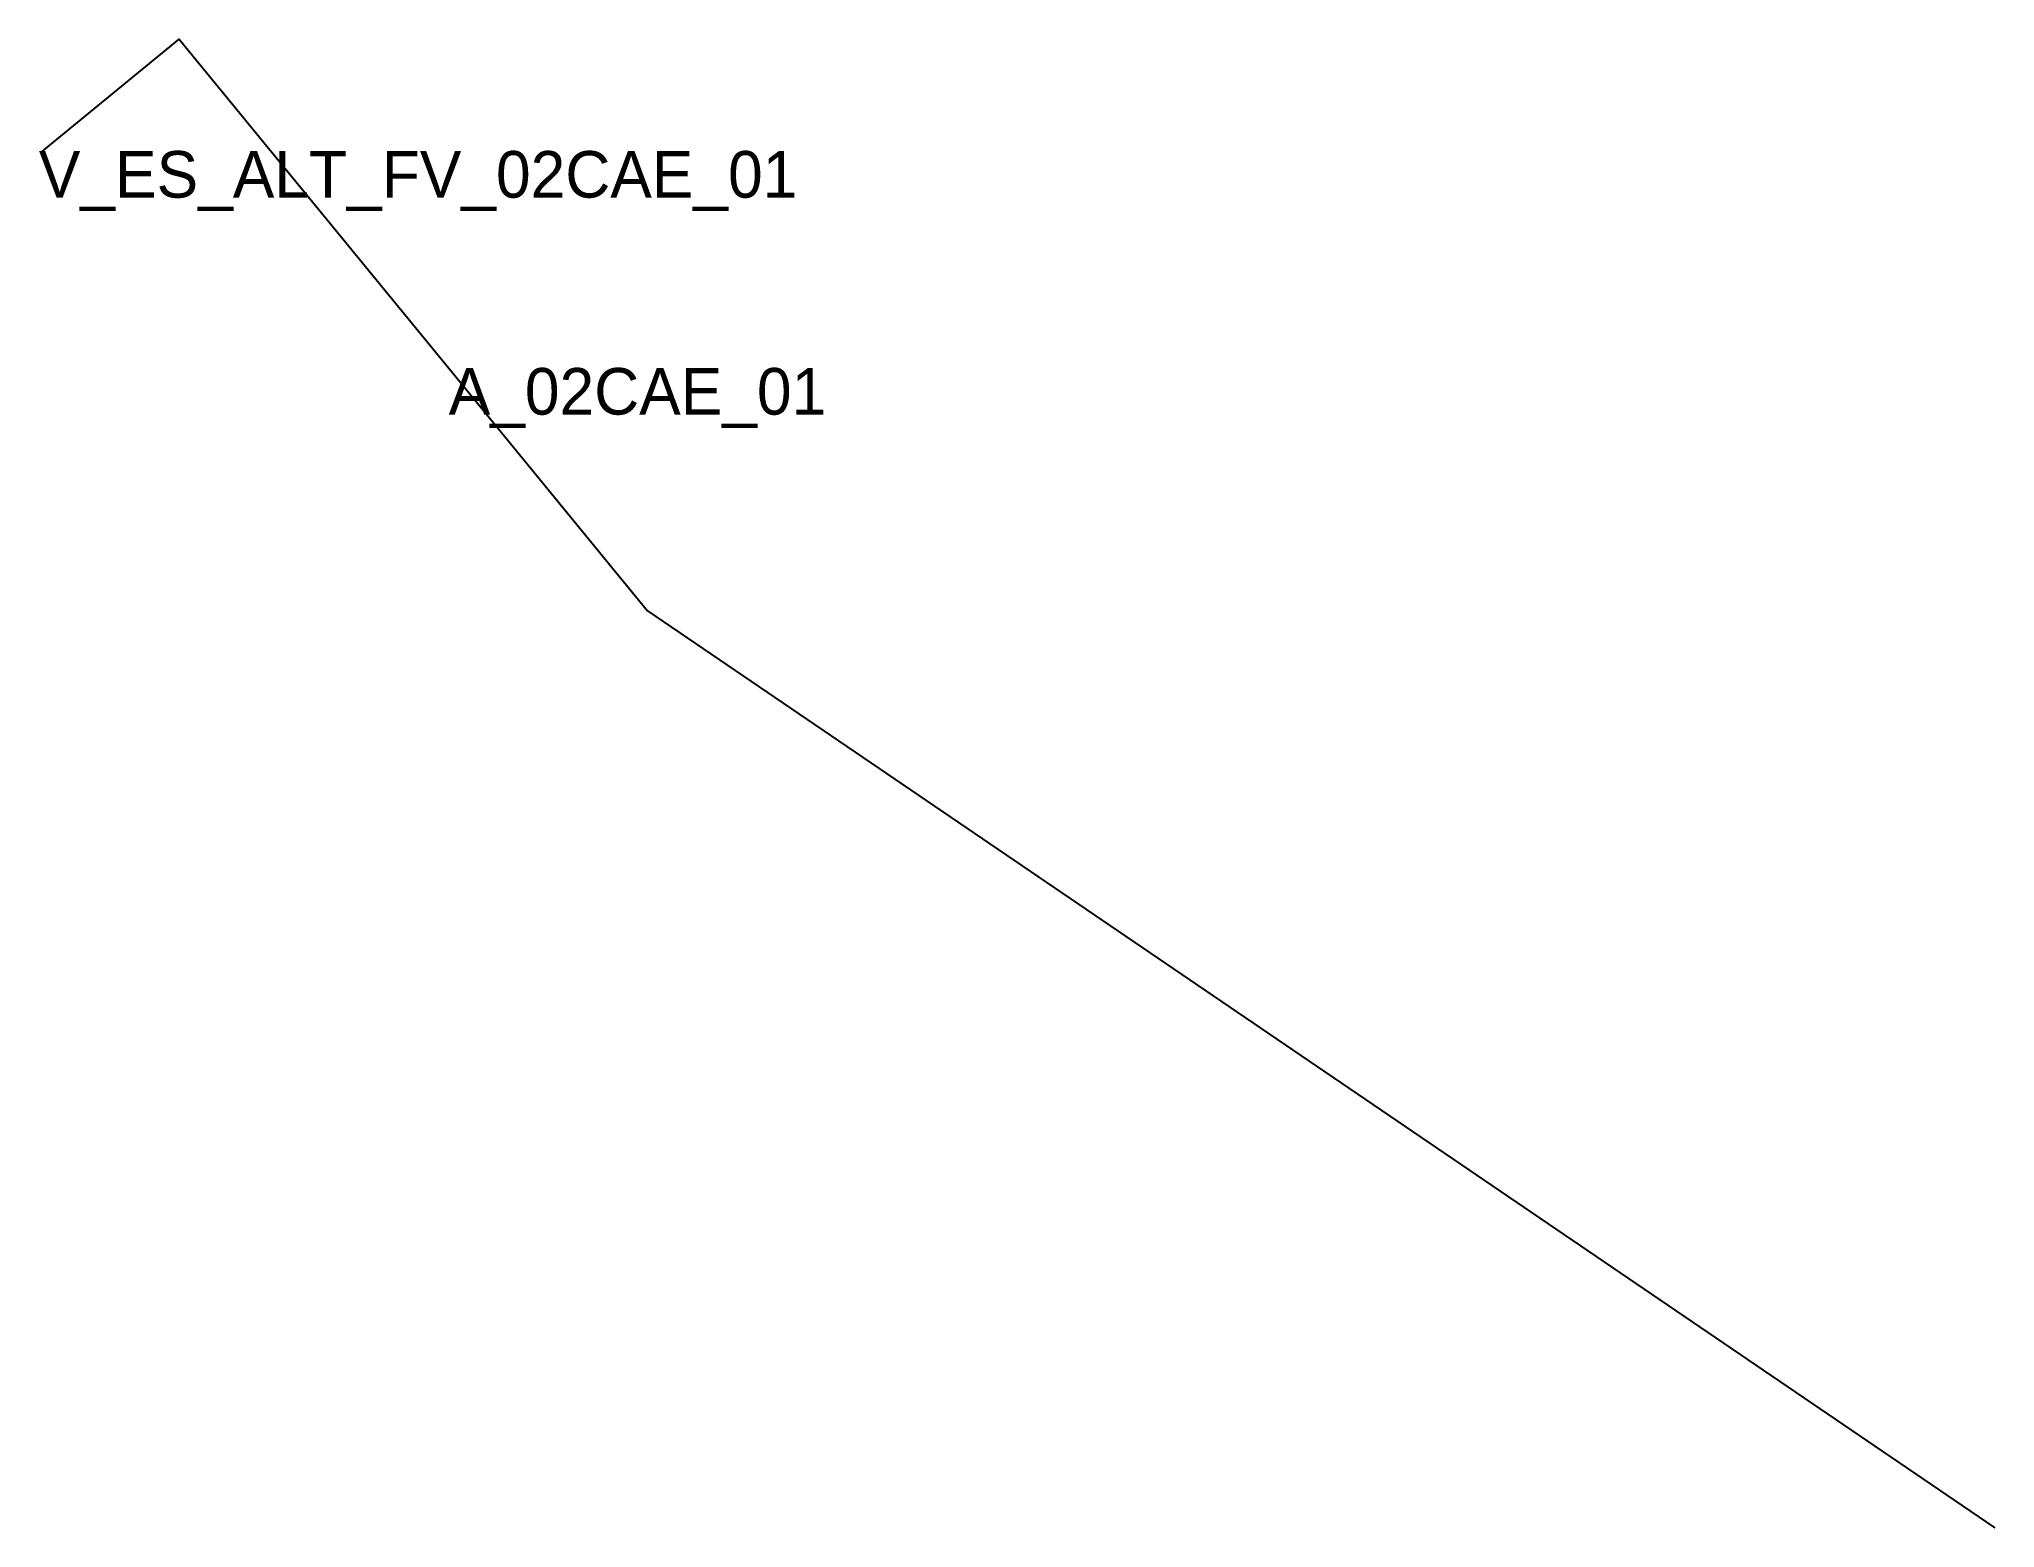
# Model space of a CAD drawing. Extents: x 425446.7 to 425467.7, y 4584896.5 to 4584912.4.
import ezdxf

# ---------------------------------------------------------------- set-up
doc = ezdxf.new("R2010")
doc.units = 0
for name, color, linetype in [('01_C_CarrerRampa_l', 7, 'Continuous'), ('01_I_Horitzontal_l', 7, 'Continuous'), ('noms - 01_A_AccesTren_t', 7, 'Continuous')]:
    doc.layers.add(name, color=color, linetype=linetype)

msp = doc.modelspace()

# ---------------------------------------------------------------- linework, layer by layer
at = {"layer": '01_C_CarrerRampa_l'}
msp.add_lwpolyline([(425451.092, 4584908.907), (425453.227, 4584906.303), (425467.685, 4584896.463)], dxfattribs=at)
at = {"layer": '01_I_Horitzontal_l'}
msp.add_lwpolyline([(425446.71, 4584911.215), (425448.199, 4584912.436), (425451.092, 4584908.907)], dxfattribs=at)

# ---------------------------------------------------------------- texts
at = {"layer": 'noms - 01_A_AccesTren_t'}
for s, p in [('V_ES_ALT_FV_02CAE_01', (425446.694, 4584910.735)), ('A_02CAE_01', (425451.092, 4584908.407))]:
    msp.add_text(s, height=0.5, dxfattribs=at).set_placement(p)

doc.saveas('drawing.dxf')
